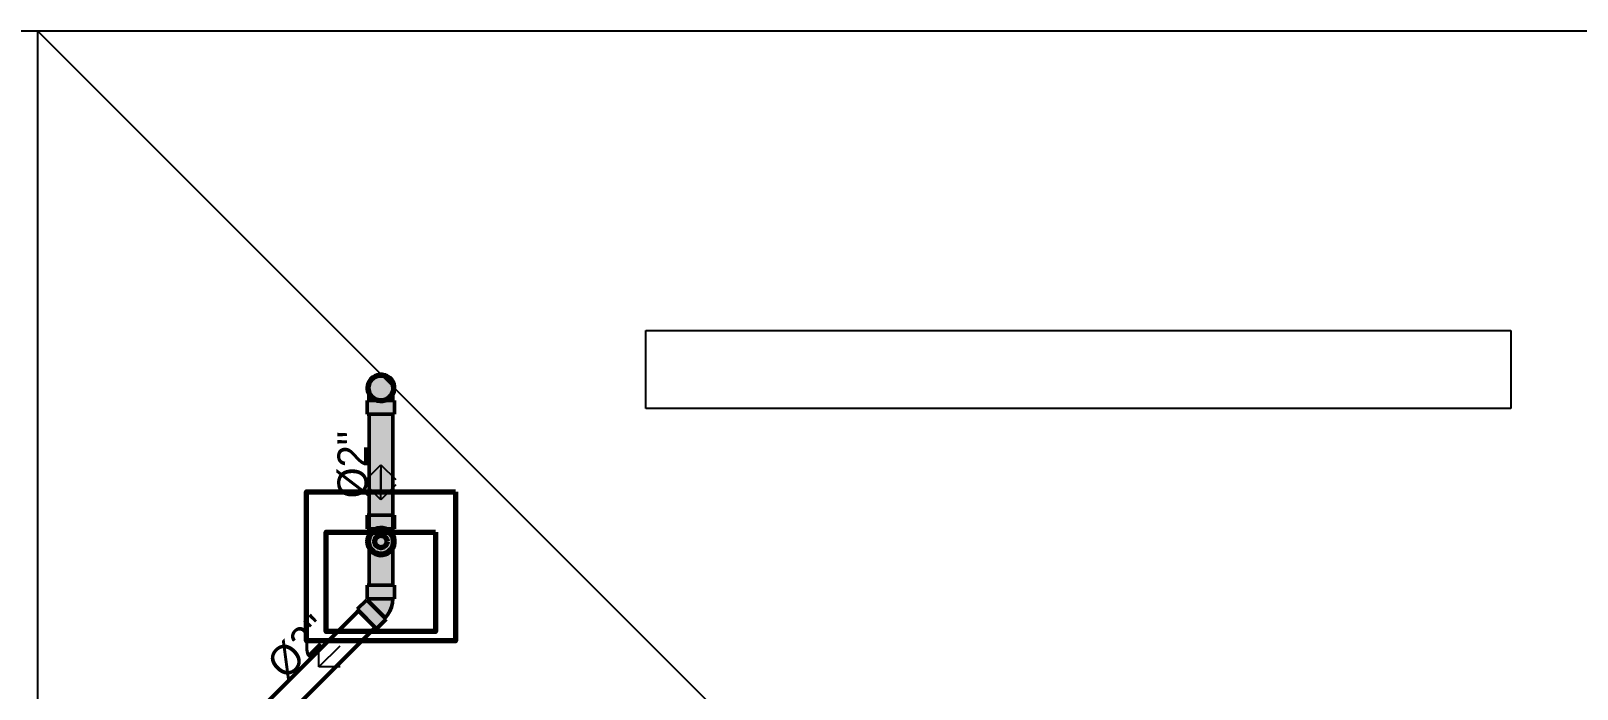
# Model space of a CAD drawing. Header units: metres. Extents: x -232 to 581, y 30 to 789.
# Drawn here: x 346.423 to 350.377, y 400.632 to 402.316 of the extents above; entities that cross this region are included whole.
import ezdxf

# ---------------------------------------------------------------- set-up
doc = ezdxf.new("R2010")
doc.units = ezdxf.units.M
doc.layers.add('_electricos-Leyenda', color=7, linetype='Continuous')
doc.layers.add('M-SY-PIPE-STANDARD-Drenaje Ventilacion', color=254, linetype='Continuous')
doc.layers.add('G-Risr-Std-Nplt', color=7, linetype='Continuous', lineweight=18, plot=False)
doc.layers.add('M-SY-PIPE-STANDARD-Drenaje Sanitario', color=7, linetype='Continuous', true_color=0x726558)
doc.layers.add('P-Fixt-Lav', color=94, linetype='Continuous', lineweight=70)
doc.styles.add('DS-CAST-01', font='GOTHIC.TTF', dxfattribs={"height": 3})

# ---------------------------------------------------------------- blocks, each defined once
blk = doc.blocks.new('TECHO ARQ 20.03')
at = {"layer": '_electricos-Leyenda', "color": 30, "true_color": 0xf8991e}
for q in [(251.3305, 123.7149), (227.2305, 119.8149), (223.3305, 115.9149)]:
    blk.add_line((223.3305, 123.7149), q, dxfattribs=at)
blk.add_lwpolyline([(217.5805, 115.5144), (215.4805, 115.5149), (215.4805, 123.7149), (223.3305, 123.7149)], dxfattribs=at)
blk = doc.blocks.new('Aecb_Duct_Rnd_2Line_Open')
at = {"layer": 'G-Risr-Std-Nplt', "color": 0, "linetype": 'ByBlock', "lineweight": -2}
blk.add_circle((0, 0), 1, dxfattribs=at)
blk = doc.blocks.new('_Open90')
at = {"color": 0, "linetype": 'ByBlock', "lineweight": -2}
for p, q in [((0, 0), (-1, 0)), ((-0.5, 0.5), (0, 0)), ((0, 0), (-0.5, -0.5))]:
    blk.add_line(p, q, dxfattribs=at)
blk = doc.blocks.new('DR 20.03.26 LN09')
at = {"layer": 'M-SY-PIPE-STANDARD-Drenaje Sanitario', "linetype": 'Continuous', "lineweight": 50}
for points in [[(-9464.25, -2248.16), (-9464.25, -2249.54), (-9461.5, -2249.54), (-9461.5, -2248.16), (-9461.67, -2248.16), (-9461.67, -2247.55), (-9461.68, -2247.56), (-9461.65, -2247.51), (-9461.55, -2247.27), (-9461.5, -2247.01), (-9461.5, -2246.75), (-9461.55, -2246.5), (-9461.65, -2246.25), (-9461.79, -2246.03), (-9461.97, -2245.84), (-9462.18, -2245.69), (-9462.42, -2245.58), (-9462.68, -2245.52), (-9462.94, -2245.51), (-9463.2, -2245.55), (-9463.44, -2245.63), (-9463.67, -2245.76), (-9463.87, -2245.93), (-9464.03, -2246.14), (-9464.15, -2246.37), (-9464.22, -2246.62), (-9464.25, -2246.88), (-9464.22, -2247.14), (-9464.15, -2247.39), (-9464.06, -2247.56), (-9464.08, -2247.55), (-9464.08, -2248.16)], [(-9464.25, -2248.16), (-9464.25, -2249.54), (-9461.5, -2249.54), (-9461.5, -2248.16), (-9461.67, -2248.16), (-9461.67, -2247.55), (-9461.57, -2247.31), (-9461.51, -2247.06), (-9461.5, -2246.8), (-9461.54, -2246.54), (-9461.63, -2246.3), (-9461.76, -2246.08), (-9461.93, -2245.88), (-9462.13, -2245.72), (-9462.37, -2245.61), (-9462.61, -2245.53), (-9462.87, -2245.51), (-9463.13, -2245.53), (-9463.38, -2245.61), (-9463.61, -2245.72), (-9463.81, -2245.88), (-9463.99, -2246.08), (-9464.12, -2246.3), (-9464.2, -2246.54), (-9464.24, -2246.8), (-9464.24, -2247.06), (-9464.18, -2247.31), (-9464.08, -2247.55), (-9464.08, -2248.16)], [(-9464.04, -2246.66), (-9464.06, -2246.88), (-9464.04, -2247.11), (-9463.97, -2247.32), (-9463.87, -2247.53), (-9463.73, -2247.7), (-9463.56, -2247.85), (-9463.37, -2247.96), (-9463.15, -2248.04), (-9462.93, -2248.07), (-9462.7, -2248.06), (-9462.48, -2248.01), (-9462.28, -2247.91), (-9462.09, -2247.78), (-9461.94, -2247.62), (-9461.82, -2247.43), (-9461.73, -2247.22), (-9461.69, -2247), (-9461.69, -2246.77), (-9461.73, -2246.55), (-9461.82, -2246.34), (-9461.94, -2246.15), (-9462.09, -2245.99), (-9462.28, -2245.85), (-9462.48, -2245.76), (-9462.7, -2245.71), (-9462.93, -2245.7), (-9463.15, -2245.73), (-9463.37, -2245.8), (-9463.56, -2245.92), (-9463.73, -2246.06), (-9463.87, -2246.24), (-9463.97, -2246.44)], [(-9464.06, -2249.54), (-9464.06, -2259.7), (-9462.87, -2259.7), (-9461.68, -2259.7), (-9461.68, -2249.54), (-9462.87, -2249.54)], [(-9464.06, -2249.54), (-9464.06, -2266.74), (-9462.87, -2266.74), (-9461.68, -2266.74), (-9461.68, -2249.54), (-9462.87, -2249.54)], [(-9464.25, -2259.7), (-9464.25, -2261.07), (-9464.08, -2261.07), (-9464.08, -2261.69), (-9464.07, -2261.68), (-9464.09, -2261.72), (-9464.19, -2261.97), (-9464.24, -2262.22), (-9464.24, -2262.49), (-9464.19, -2262.74), (-9464.09, -2262.98), (-9463.95, -2263.2), (-9463.77, -2263.39), (-9463.56, -2263.55), (-9463.32, -2263.65), (-9463.07, -2263.72), (-9462.81, -2263.73), (-9462.55, -2263.69), (-9462.3, -2263.61), (-9462.07, -2263.47), (-9461.88, -2263.3), (-9461.72, -2263.1), (-9461.6, -2262.87), (-9461.52, -2262.61), (-9461.5, -2262.35), (-9461.52, -2262.09), (-9461.6, -2261.84), (-9461.68, -2261.68), (-9461.67, -2261.69), (-9461.67, -2261.07), (-9461.5, -2261.07), (-9461.5, -2259.7)], [(-9464.27, -2262.09), (-9464.29, -2262.35), (-9464.27, -2262.62), (-9464.19, -2262.88), (-9464.07, -2263.12), (-9463.9, -2263.34), (-9463.7, -2263.51), (-9463.46, -2263.65), (-9463.21, -2263.74), (-9462.94, -2263.78), (-9462.67, -2263.76), (-9462.41, -2263.7), (-9462.16, -2263.59), (-9461.94, -2263.43), (-9461.75, -2263.23), (-9461.61, -2263.01), (-9461.51, -2262.76), (-9461.46, -2262.49), (-9461.46, -2262.22), (-9461.51, -2261.95), (-9461.61, -2261.7), (-9461.75, -2261.48), (-9461.94, -2261.28), (-9462.16, -2261.12), (-9462.41, -2261.01), (-9462.67, -2260.95), (-9462.94, -2260.93), (-9463.21, -2260.97), (-9463.46, -2261.06), (-9463.7, -2261.2), (-9463.9, -2261.37), (-9464.07, -2261.59), (-9464.19, -2261.83)], [(-9464.05, -2262.24), (-9464.05, -2262.47), (-9464.01, -2262.69), (-9463.93, -2262.9), (-9463.81, -2263.09), (-9463.65, -2263.25), (-9463.47, -2263.38), (-9463.26, -2263.48), (-9463.04, -2263.53), (-9462.82, -2263.54), (-9462.59, -2263.51), (-9462.38, -2263.43), (-9462.18, -2263.32), (-9462.01, -2263.17), (-9461.87, -2263), (-9461.77, -2262.8), (-9461.71, -2262.58), (-9461.68, -2262.35), (-9461.71, -2262.13), (-9461.77, -2261.91), (-9461.87, -2261.71), (-9462.01, -2261.54), (-9462.18, -2261.39), (-9462.38, -2261.27), (-9462.59, -2261.2), (-9462.82, -2261.17), (-9463.04, -2261.18), (-9463.26, -2261.23), (-9463.47, -2261.33), (-9463.65, -2261.46), (-9463.81, -2261.62), (-9463.93, -2261.81), (-9464.01, -2262.02)], [(-9464.29, -2268.21), (-9465.26, -2269.18), (-9463.31, -2271.13), (-9462.34, -2270.16), (-9462.46, -2270.04), (-9462.19, -2269.71), (-9461.96, -2269.35), (-9461.8, -2268.96), (-9461.7, -2268.54), (-9461.67, -2268.12), (-9461.5, -2268.12), (-9461.5, -2266.74), (-9464.25, -2266.74), (-9464.25, -2268.12), (-9464.08, -2268.12), (-9464.08, -2268.18), (-9464.1, -2268.23), (-9464.13, -2268.29), (-9464.16, -2268.33)], [(-9463.45, -2271), (-9464.29, -2270.16), (-9465.13, -2269.32), (-9465.25, -2269.44), (-9463.57, -2271.12)]]:
    blk.add_hatch(color=251, dxfattribs=at).paths.add_polyline_path(points, flags=0)
at = {"layer": 'M-SY-PIPE-STANDARD-Drenaje Sanitario', "color": 251, "linetype": 'Continuous', "lineweight": 50}
for points in [[(-9464.25, -2246.88), (-9464.22, -2247.14), (-9464.15, -2247.39), (-9464.03, -2247.63), (-9463.87, -2247.83), (-9463.67, -2248), (-9463.44, -2248.13), (-9463.2, -2248.22), (-9462.94, -2248.26), (-9462.68, -2248.24), (-9462.42, -2248.18), (-9462.18, -2248.07), (-9461.97, -2247.92), (-9461.79, -2247.73), (-9461.65, -2247.51), (-9461.55, -2247.27), (-9461.5, -2247.01), (-9461.5, -2246.75), (-9461.55, -2246.5), (-9461.65, -2246.25), (-9461.79, -2246.03), (-9461.97, -2245.84), (-9462.18, -2245.69), (-9462.42, -2245.58), (-9462.68, -2245.52), (-9462.94, -2245.51), (-9463.2, -2245.55), (-9463.44, -2245.63), (-9463.67, -2245.76), (-9463.87, -2245.93), (-9464.03, -2246.14), (-9464.15, -2246.37), (-9464.22, -2246.62), (-9464.25, -2246.88)], [(-9462.37, -2248.16), (-9462.14, -2248.05), (-9461.93, -2247.89), (-9461.76, -2247.69), (-9461.63, -2247.46), (-9461.54, -2247.22), (-9461.5, -2246.96), (-9461.51, -2246.69), (-9461.57, -2246.44), (-9461.68, -2246.2), (-9461.83, -2245.99), (-9462.02, -2245.8), (-9462.24, -2245.66), (-9462.48, -2245.56), (-9462.74, -2245.51), (-9463, -2245.51), (-9463.26, -2245.56), (-9463.5, -2245.66), (-9463.72, -2245.8), (-9463.91, -2245.99), (-9464.07, -2246.2), (-9464.17, -2246.44), (-9464.23, -2246.69), (-9464.25, -2246.96), (-9464.21, -2247.22), (-9464.12, -2247.46), (-9463.99, -2247.69), (-9463.81, -2247.89), (-9463.61, -2248.05), (-9463.37, -2248.16)], [(-9464.08, -2246.88), (-9464.05, -2247.11), (-9463.99, -2247.33), (-9463.88, -2247.53), (-9463.74, -2247.71), (-9463.57, -2247.86), (-9463.37, -2247.98), (-9463.16, -2248.05), (-9462.93, -2248.09), (-9462.7, -2248.07), (-9462.48, -2248.02), (-9462.27, -2247.93), (-9462.08, -2247.79), (-9461.93, -2247.63), (-9461.8, -2247.43), (-9461.72, -2247.22), (-9461.67, -2247), (-9461.67, -2246.77), (-9461.72, -2246.54), (-9461.8, -2246.33), (-9461.93, -2246.14), (-9462.08, -2245.97), (-9462.27, -2245.84), (-9462.48, -2245.75), (-9462.7, -2245.69), (-9462.93, -2245.68), (-9463.16, -2245.71), (-9463.37, -2245.79), (-9463.57, -2245.9), (-9463.74, -2246.05), (-9463.88, -2246.23), (-9463.99, -2246.44), (-9464.05, -2246.66), (-9464.08, -2246.88)], [(-9464.08, -2246.88), (-9464.05, -2246.66), (-9463.99, -2246.45), (-9463.89, -2246.25), (-9463.76, -2246.07), (-9463.6, -2245.92), (-9463.41, -2245.81), (-9463.2, -2245.73), (-9462.98, -2245.69), (-9462.76, -2245.69), (-9462.54, -2245.73), (-9462.34, -2245.81), (-9462.15, -2245.92), (-9461.98, -2246.07), (-9461.85, -2246.25), (-9461.75, -2246.45), (-9461.69, -2246.66), (-9461.67, -2246.88)], [(-9464.08, -2246.88), (-9464.08, -2248.16)], [(-9464.08, -2246.88), (-9464.08, -2248.16)], [(-9461.67, -2248.16), (-9461.67, -2246.88)], [(-9461.67, -2248.16), (-9461.67, -2246.88)], [(-9463.37, -2248.16), (-9464.25, -2248.16)], [(-9464.25, -2248.16), (-9464.25, -2249.54)], [(-9461.5, -2248.16), (-9464.25, -2248.16)], [(-9464.25, -2249.54), (-9464.25, -2248.16)], [(-9464.25, -2249.54), (-9461.5, -2249.54)], [(-9464.25, -2249.54), (-9461.5, -2249.54)], [(-9464.08, -2248.16), (-9461.67, -2248.16)], [(-9464.08, -2248.16), (-9461.67, -2248.16)], [(-9461.68, -2249.54), (-9464.06, -2249.54)], [(-9464.06, -2249.54), (-9464.06, -2259.7)], [(-9464.06, -2249.54), (-9464.06, -2266.74)], [(-9461.68, -2249.54), (-9464.06, -2249.54)], [(-9461.5, -2248.16), (-9462.37, -2248.16)], [(-9461.68, -2259.7), (-9461.68, -2249.54)], [(-9461.68, -2266.74), (-9461.68, -2249.54)], [(-9461.5, -2248.16), (-9461.5, -2249.54)], [(-9461.5, -2249.54), (-9461.5, -2248.16)], [(-9461.5, -2259.7), (-9464.25, -2259.7)], [(-9464.25, -2261.07), (-9464.25, -2259.7)], [(-9464.06, -2259.7), (-9461.68, -2259.7)], [(-9461.5, -2261.07), (-9461.5, -2259.7)], [(-9464.29, -2262.35), (-9464.27, -2262.09), (-9464.19, -2261.83), (-9464.07, -2261.59), (-9463.9, -2261.37), (-9463.7, -2261.2), (-9463.46, -2261.06), (-9463.21, -2260.97), (-9462.94, -2260.93), (-9462.67, -2260.95), (-9462.41, -2261.01), (-9462.16, -2261.12), (-9461.94, -2261.28), (-9461.75, -2261.48), (-9461.61, -2261.7), (-9461.51, -2261.95), (-9461.46, -2262.22), (-9461.46, -2262.49), (-9461.51, -2262.76), (-9461.61, -2263.01), (-9461.75, -2263.23), (-9461.94, -2263.43), (-9462.16, -2263.59), (-9462.41, -2263.7), (-9462.67, -2263.76), (-9462.94, -2263.78), (-9463.21, -2263.74), (-9463.46, -2263.65), (-9463.7, -2263.51), (-9463.9, -2263.34), (-9464.07, -2263.12), (-9464.19, -2262.88), (-9464.27, -2262.62), (-9464.29, -2262.35)], [(-9464.29, -2262.35), (-9464.27, -2262.62), (-9464.19, -2262.88), (-9464.07, -2263.12), (-9463.9, -2263.34), (-9463.7, -2263.51), (-9463.46, -2263.65), (-9463.21, -2263.74), (-9462.94, -2263.78), (-9462.67, -2263.76), (-9462.41, -2263.7), (-9462.16, -2263.59), (-9461.94, -2263.43), (-9461.75, -2263.23), (-9461.61, -2263.01), (-9461.51, -2262.76), (-9461.46, -2262.49), (-9461.46, -2262.22), (-9461.51, -2261.95), (-9461.61, -2261.7), (-9461.75, -2261.48), (-9461.94, -2261.28), (-9462.16, -2261.12), (-9462.41, -2261.01), (-9462.67, -2260.95), (-9462.94, -2260.93), (-9463.21, -2260.97), (-9463.46, -2261.06), (-9463.7, -2261.2), (-9463.9, -2261.37), (-9464.07, -2261.59), (-9464.19, -2261.83), (-9464.27, -2262.09), (-9464.29, -2262.35)], [(-9464.25, -2261.07), (-9463.37, -2261.07)], [(-9461.5, -2262.35), (-9461.52, -2262.09), (-9461.6, -2261.84), (-9461.72, -2261.61), (-9461.88, -2261.41), (-9462.07, -2261.23), (-9462.3, -2261.1), (-9462.55, -2261.02), (-9462.81, -2260.98), (-9463.07, -2260.99), (-9463.32, -2261.06), (-9463.56, -2261.16), (-9463.77, -2261.32), (-9463.95, -2261.5), (-9464.09, -2261.72), (-9464.19, -2261.97), (-9464.24, -2262.22), (-9464.24, -2262.49), (-9464.19, -2262.74), (-9464.09, -2262.98), (-9463.95, -2263.2), (-9463.77, -2263.39), (-9463.56, -2263.55), (-9463.32, -2263.65), (-9463.07, -2263.72), (-9462.81, -2263.73), (-9462.55, -2263.69), (-9462.3, -2263.61), (-9462.07, -2263.47), (-9461.88, -2263.3), (-9461.72, -2263.1), (-9461.6, -2262.87), (-9461.52, -2262.61), (-9461.5, -2262.35)], [(-9461.67, -2261.07), (-9464.08, -2261.07)], [(-9464.08, -2261.07), (-9464.08, -2262.35)], [(-9461.67, -2262.35), (-9461.69, -2262.13), (-9461.75, -2261.91), (-9461.86, -2261.7), (-9462, -2261.52), (-9462.17, -2261.37), (-9462.37, -2261.26), (-9462.59, -2261.19), (-9462.81, -2261.15), (-9463.04, -2261.16), (-9463.27, -2261.22), (-9463.47, -2261.31), (-9463.66, -2261.45), (-9463.82, -2261.61), (-9463.94, -2261.8), (-9464.03, -2262.02), (-9464.07, -2262.24), (-9464.07, -2262.47), (-9464.03, -2262.69), (-9463.94, -2262.91), (-9463.82, -2263.1), (-9463.66, -2263.26), (-9463.47, -2263.4), (-9463.27, -2263.49), (-9463.04, -2263.55), (-9462.81, -2263.56), (-9462.59, -2263.52), (-9462.37, -2263.45), (-9462.17, -2263.33), (-9462, -2263.19), (-9461.86, -2263.01), (-9461.75, -2262.8), (-9461.69, -2262.58), (-9461.67, -2262.35)], [(-9464.04, -2262.35), (-9464.02, -2262.58), (-9463.96, -2262.79), (-9463.86, -2262.99), (-9463.72, -2263.16), (-9463.55, -2263.31), (-9463.36, -2263.42), (-9463.15, -2263.49), (-9462.93, -2263.53), (-9462.71, -2263.51), (-9462.49, -2263.46), (-9462.29, -2263.37), (-9462.1, -2263.24), (-9461.95, -2263.08), (-9461.83, -2262.89), (-9461.75, -2262.68), (-9461.71, -2262.47), (-9461.71, -2262.24), (-9461.75, -2262.02), (-9461.83, -2261.82), (-9461.95, -2261.63), (-9462.1, -2261.47), (-9462.29, -2261.34), (-9462.49, -2261.25), (-9462.71, -2261.19), (-9462.93, -2261.18), (-9463.15, -2261.22), (-9463.36, -2261.29), (-9463.55, -2261.4), (-9463.72, -2261.55), (-9463.86, -2261.72), (-9463.96, -2261.92), (-9464.02, -2262.13), (-9464.04, -2262.35)], [(-9464.04, -2262.35), (-9464.02, -2262.58), (-9463.96, -2262.79), (-9463.86, -2262.99), (-9463.72, -2263.16), (-9463.55, -2263.31), (-9463.36, -2263.42), (-9463.15, -2263.49), (-9462.93, -2263.53), (-9462.71, -2263.51), (-9462.49, -2263.46), (-9462.29, -2263.37), (-9462.1, -2263.24), (-9461.95, -2263.08), (-9461.83, -2262.89), (-9461.75, -2262.68), (-9461.71, -2262.47), (-9461.71, -2262.24), (-9461.75, -2262.02), (-9461.83, -2261.82), (-9461.95, -2261.63), (-9462.1, -2261.47), (-9462.29, -2261.34), (-9462.49, -2261.25), (-9462.71, -2261.19), (-9462.93, -2261.18), (-9463.15, -2261.22), (-9463.36, -2261.29), (-9463.55, -2261.4), (-9463.72, -2261.55), (-9463.86, -2261.72), (-9463.96, -2261.92), (-9464.02, -2262.13), (-9464.04, -2262.35)], [(-9462.37, -2261.07), (-9461.5, -2261.07)], [(-9461.67, -2262.35), (-9461.67, -2261.07)], [(-9464.29, -2268.21), (-9465.26, -2269.18)], [(-9462.34, -2270.16), (-9464.29, -2268.21)], [(-9461.5, -2266.74), (-9464.25, -2266.74)], [(-9464.25, -2266.74), (-9464.25, -2268.12)], [(-9464.25, -2268.12), (-9461.5, -2268.12)], [(-9464.16, -2268.33), (-9464.13, -2268.3), (-9464.11, -2268.26), (-9464.09, -2268.21), (-9464.08, -2268.17), (-9464.08, -2268.12)], [(-9464.08, -2268.12), (-9461.67, -2268.12)], [(-9464.06, -2266.74), (-9461.68, -2266.74)], [(-9461.67, -2268.12), (-9461.7, -2268.54), (-9461.8, -2268.96), (-9461.96, -2269.35), (-9462.19, -2269.71), (-9462.46, -2270.04)], [(-9461.5, -2266.74), (-9461.5, -2268.12)], [(-9465.13, -2269.32), (-9474.56, -2278.75)], [(-9465.26, -2269.18), (-9463.31, -2271.13)], [(-9463.45, -2271), (-9465.13, -2269.32)], [(-9462.46, -2270.04), (-9464.16, -2268.33)], [(-9472.88, -2280.43), (-9463.45, -2271)], [(-9462.34, -2270.16), (-9463.31, -2271.13)]]:
    blk.add_lwpolyline(points, dxfattribs=at)
at = {"layer": 'M-SY-PIPE-STANDARD-Drenaje Ventilacion'}
for p, q in [((-9436.19, -2241.1), (-9349.09, -2241.1)), ((-9436.19, -2248.97), (-9436.19, -2241.1)), ((-9349.09, -2241.1), (-9349.09, -2248.97)), ((-9349.09, -2248.97), (-9436.19, -2248.97))]:
    blk.add_line(p, q, dxfattribs=at)
at = {"layer": 'P-Fixt-Lav', "color": 94, "linetype": 'Continuous', "lineweight": 70}
for points in [[(-9455.37, -2257.35), (-9455.37, -2272.35), (-9470.37, -2272.35), (-9470.37, -2257.35)], [(-9457.37, -2261.4), (-9457.37, -2271.4), (-9468.37, -2271.4), (-9468.37, -2261.4)]]:
    blk.add_lwpolyline(points, close=True, dxfattribs=at)
blk.add_circle((-9462.87, -2262.35), 0.625, dxfattribs=at)
at = {"layer": 'M-SY-PIPE-STANDARD-Drenaje Sanitario', "color": 251, "linetype": 'Continuous', "lineweight": -3, "ltscale": 0.5}
for p, xscale, yscale, zscale in [((-9462.87, -2246.88), 1.375, 1.375, 1.375), ((-9462.87, -2262.35), 1.1719, 1.1719, 1.1719)]:
    blk.add_blockref('Aecb_Duct_Rnd_2Line_Open', p, dxfattribs=dict(at, xscale=xscale, yscale=yscale, zscale=zscale))
at = {"layer": 'M-SY-PIPE-STANDARD-Drenaje Ventilacion', "color": 254, "linetype": 'Continuous', "lineweight": -3}
for p, xscale, yscale, zscale, rotation in [((-9462.87, -2254.62), 3.000000000000003, 3.000000000000003, 3.000000000000003, 90), ((-9462.87, -2258.14), 3, 3, 3, 270), ((-9469.11, -2274.98), 3, 3, 3, 225.0000000000103)]:
    blk.add_blockref('_Open90', p, dxfattribs=dict(at, xscale=xscale, yscale=yscale, zscale=zscale, rotation=rotation))
at = {"layer": 'M-SY-PIPE-STANDARD-Drenaje Ventilacion', "color": 254, "linetype": 'Continuous', "lineweight": -3, "char_height": 3, "attachment_point": 5, "style": 'DS-CAST-01'}
for insert, rotation in [((-9465.69, -2254.62), 90), ((-9471.11, -2272.99), 45)]:
    blk.add_mtext('%%C2"', dxfattribs=dict(at, insert=insert, rotation=rotation))

msp = doc.modelspace()

# ---------------------------------------------------------------- block references
at = {"color": 1}
msp.add_blockref('TECHO ARQ 20.03', (123.1094, 278.6006), dxfattribs=at)
at = {"layer": 'M-SY-PIPE-STANDARD-Drenaje Sanitario', "xscale": 0.02539304808409144, "yscale": 0.02539304808409144, "zscale": 0.02539304808409144}
msp.add_blockref('DR 20.03.26 LN09', (587.6094, 458.4578), dxfattribs=at)

doc.saveas('drawing.dxf')
